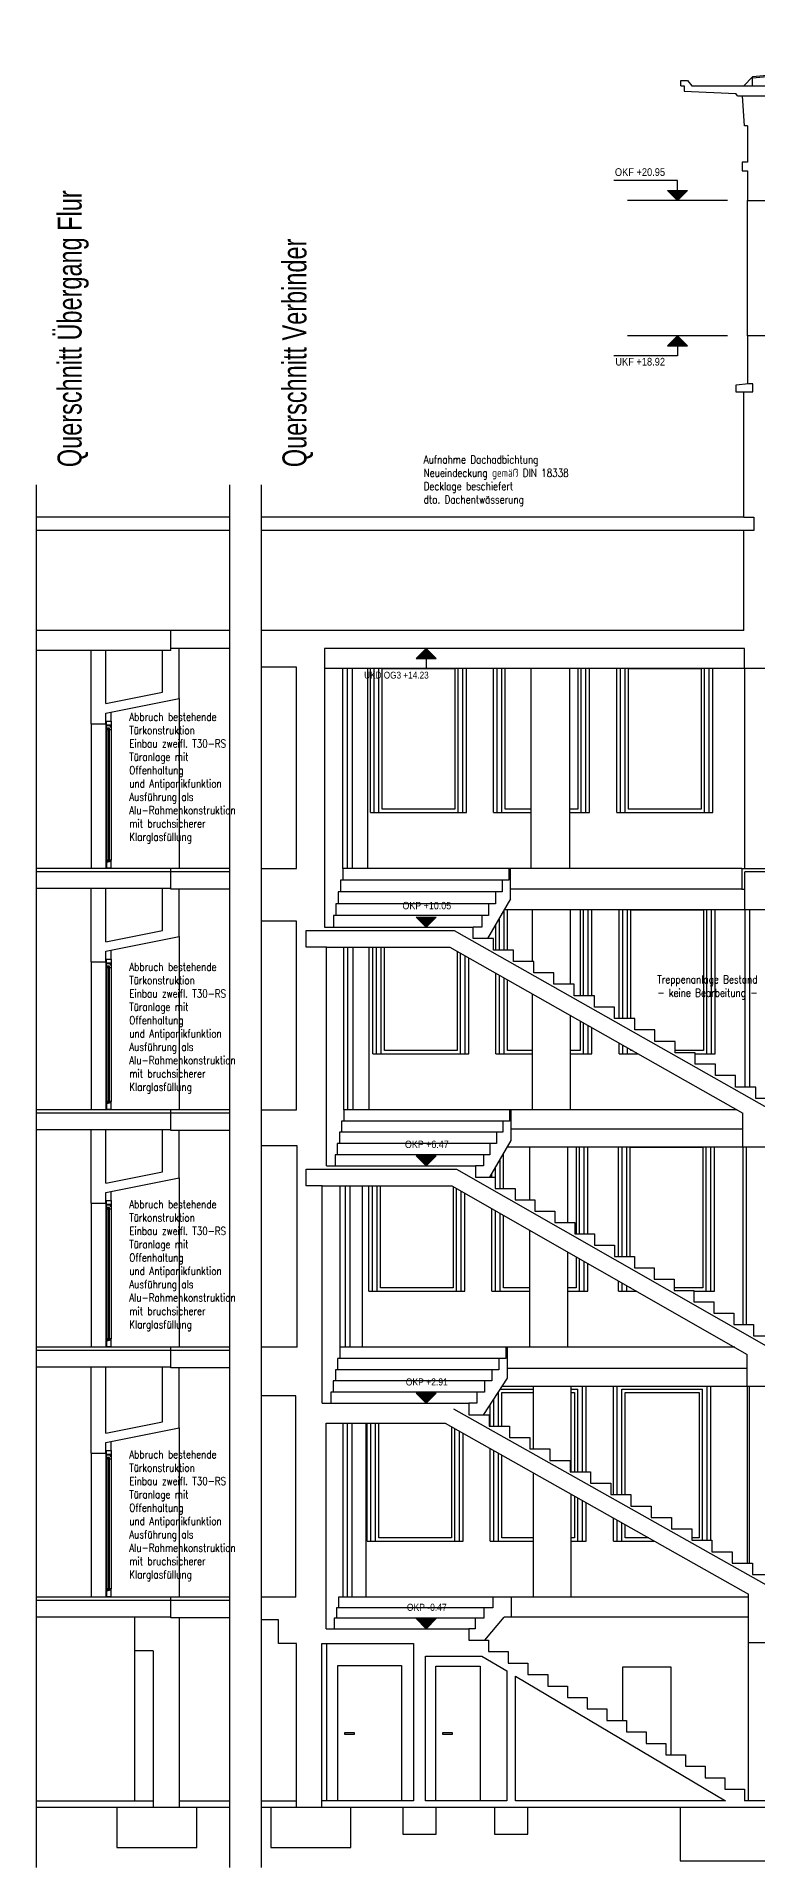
# Model space of a CAD drawing. Header units: metres. Extents: x -3551 to -3431, y -171 to 134.
# Drawn here: x -3459.74 to -3448.93, y 100.23 to 127.69 of the extents above; entities that cross this region are included whole.
import ezdxf
from ezdxf.enums import TextEntityAlignment as Align

# ---------------------------------------------------------------- set-up
doc = ezdxf.new("R2010")
doc.units = ezdxf.units.M
doc.header["$LTSCALE"] = 0.01
doc.linetypes.add('DASHED', pattern=[0])
for name, color, linetype in [('A_ansicht', 9, 'CONTINUOUS'), ('A_bemaßung', 7, 'CONTINUOUS'), ('A_fenster', 7, 'CONTINUOUS'), ('A_text', 2, 'CONTINUOUS'), ('A_türen', 9, 'CONTINUOUS'), ('A_verdeckt', 8, 'CONTINUOUS'), ('A_wände', 6, 'CONTINUOUS')]:
    doc.layers.add(name, color=color, linetype=linetype)
doc.styles.add('ARIAL', font='ARIAL.TTF')
doc.styles.add('EURASIMP_FNT', font='TXT', dxfattribs={"height": 1})
doc.styles.add('SIMPLEX', font='simplex.shx', dxfattribs={"width": 0.8, "height": 0.1})

# ---------------------------------------------------------------- blocks, each defined once
blk = doc.blocks.new('G2_1')
at = {"layer": 'A_bemaßung', "color": 7, "linetype": 'Continuous'}
for points in [[(0, 0), (-0.15, 0.15), (0.15, 0.15), (0, 0)], [(-0.14, 0.14), (-0.14, 0.15)], [(-0.13, 0.13), (-0.13, 0.15)], [(-0.12, 0.12), (-0.12, 0.15)], [(-0.11, 0.11), (-0.11, 0.15)], [(-0.1, 0.1), (-0.1, 0.15)], [(-0.09, 0.09), (-0.09, 0.15)], [(-0.08, 0.08), (-0.08, 0.15)], [(-0.07, 0.07), (-0.07, 0.15)], [(-0.06, 0.06), (-0.06, 0.15)], [(-0.05, 0.05), (-0.05, 0.15)], [(-0.04, 0.04), (-0.04, 0.15)], [(-0.03, 0.03), (-0.03, 0.15)], [(-0.02, 0.02), (-0.02, 0.15)], [(-0.01, 0.01), (-0.01, 0.15)], [(0, 0), (0, 0.15)], [(0.01, 0.01), (0.01, 0.15)], [(0.02, 0.02), (0.02, 0.15)], [(0.03, 0.03), (0.03, 0.15)], [(0.04, 0.04), (0.04, 0.15)], [(0.05, 0.05), (0.05, 0.15)], [(0.06, 0.06), (0.06, 0.15)], [(0.07, 0.07), (0.07, 0.15)], [(0.08, 0.08), (0.08, 0.15)], [(0.09, 0.09), (0.09, 0.15)], [(0.1, 0.1), (0.1, 0.15)], [(0.11, 0.11), (0.11, 0.15)], [(0.12, 0.12), (0.12, 0.15)], [(0.13, 0.13), (0.13, 0.15)], [(0.14, 0.14), (0.14, 0.15)]]:
    blk.add_lwpolyline(points, dxfattribs=at)

msp = doc.modelspace()

# ---------------------------------------------------------------- linework, layer by layer
at = {"layer": 'A_ansicht', "linetype": 'Continuous'}
for p, q in [((-3442.5812, 127.68583), (-3449.00039, 127.08231)), ((-3449.00039, 127.08231), (-3449.12851, 126.95007))]:
    msp.add_line(p, q, dxfattribs=at)
at = {"layer": 'A_ansicht', "color": 9, "linetype": 'Continuous'}
for p, q in [((-3449.07386, 123.20007), (-3449.07386, 125.23007)), ((-3449.12063, 118.21007), (-3455.4213, 118.21007)), ((-3455.14344, 115.21007), (-3455.14344, 118.21007)), ((-3455.07527, 115.21007), (-3455.07527, 118.21007)), ((-3455.00105, 115.21007), (-3455.00105, 118.21007)), ((-3454.76974, 115.21007), (-3454.76974, 118.21007)), ((-3454.72707, 116.05007), (-3454.72707, 118.21007)), ((-3454.67206, 116.05007), (-3454.67206, 118.21007)), ((-3454.60208, 116.05007), (-3454.60208, 118.21007)), ((-3453.41207, 116.05007), (-3453.41207, 118.21007)), ((-3453.34207, 116.05007), (-3453.34207, 118.21007)), ((-3453.28707, 116.05007), (-3453.28707, 118.21007)), ((-3452.88211, 116.05007), (-3452.88211, 118.21007)), ((-3452.82711, 116.05007), (-3452.82711, 118.21007)), ((-3452.75711, 116.05007), (-3452.75711, 118.21007)), ((-3452.32078, 115.21007), (-3452.32078, 118.21007)), ((-3451.73796, 115.21007), (-3451.73796, 118.21007)), ((-3451.5672, 116.05007), (-3451.5672, 118.21007)), ((-3451.49721, 116.05007), (-3451.49721, 118.21007)), ((-3451.4422, 116.05007), (-3451.4422, 118.21007)), ((-3451.03224, 116.05007), (-3451.03224, 118.21007)), ((-3450.97723, 116.05007), (-3450.97723, 118.21007)), ((-3450.90724, 116.05007), (-3450.90724, 118.21007)), ((-3449.71731, 116.05007), (-3449.71731, 118.21007)), ((-3449.64731, 116.05007), (-3449.64731, 118.21007)), ((-3449.59232, 116.05007), (-3449.59232, 118.21007)), ((-3449.12063, 118.21007), (-3449.12063, 115.21007)), ((-3457.59954, 117.76007), (-3457.59954, 115.21007)), ((-3458.91954, 117.38007), (-3458.91954, 115.21007)), ((-3458.69954, 117.38007), (-3458.69954, 115.21007)), ((-3458.68954, 117.29009), (-3458.68954, 115.33505)), ((-3458.61995, 117.29009), (-3458.61995, 115.33505)), ((-3454.72707, 116.05007), (-3453.28707, 116.05007)), ((-3452.88211, 116.05007), (-3452.32078, 116.05007)), ((-3451.73796, 116.05007), (-3451.4422, 116.05007)), ((-3451.03224, 116.05007), (-3449.59232, 116.05007)), ((-3449.15697, 115.21007), (-3455.14344, 115.21007)), ((-3452.6307, 114.74598), (-3452.6307, 115.21007)), ((-3452.85639, 114.85807), (-3455.21481, 114.85807)), ((-3452.75619, 115.03407), (-3455.18104, 115.03407)), ((-3449.15697, 114.90007), (-3452.6307, 114.90007)), ((-3453.06118, 114.50607), (-3455.28365, 114.50607)), ((-3452.95779, 114.68207), (-3455.249, 114.68207)), ((-3452.6307, 114.75385), (-3452.97369, 114.16007)), ((-3449.11625, 114.59007), (-3452.72531, 114.59007)), ((-3452.72409, 113.98757), (-3452.72409, 114.59007)), ((-3452.2968, 113.81632), (-3452.2968, 114.59007)), ((-3451.72889, 113.47382), (-3451.72889, 114.59007)), ((-3451.53418, 113.30257), (-3451.53418, 114.59007)), ((-3451.46419, 113.30257), (-3451.46419, 114.59007)), ((-3451.40918, 113.30257), (-3451.40918, 114.59007)), ((-3450.99922, 112.96007), (-3450.99922, 114.59007)), ((-3450.94421, 112.96007), (-3450.94421, 114.59007)), ((-3450.87422, 112.96007), (-3450.87422, 114.59007)), ((-3449.68429, 112.43007), (-3449.68429, 114.59007)), ((-3449.61429, 112.43007), (-3449.61429, 114.59007)), ((-3449.5593, 112.43007), (-3449.5593, 114.59007)), ((-3449.11625, 114.59007), (-3449.11625, 111.93257)), ((-3449.03979, 111.93257), (-3449.03979, 114.59007)), ((-3452.84909, 113.98757), (-3452.84909, 114.37578)), ((-3452.79409, 113.98757), (-3452.79409, 114.47099)), ((-3457.59954, 114.19007), (-3457.59954, 111.59007)), ((-3455.12753, 111.59007), (-3455.12753, 114.03007)), ((-3455.07095, 111.59007), (-3455.07095, 114.03007)), ((-3454.98696, 111.59007), (-3454.98696, 114.03007)), ((-3454.74805, 111.59007), (-3454.74805, 114.03007)), ((-3454.69405, 112.43007), (-3454.69405, 114.03007)), ((-3454.63904, 112.43007), (-3454.63904, 114.03007)), ((-3454.56906, 112.43007), (-3454.56906, 114.03007)), ((-3458.91954, 113.81007), (-3458.91954, 111.59007)), ((-3458.69954, 113.81007), (-3458.69954, 111.59007)), ((-3458.68954, 113.72009), (-3458.68954, 111.71505)), ((-3458.61995, 113.72009), (-3458.61995, 111.71505)), ((-3453.37905, 112.43007), (-3453.37905, 113.93848)), ((-3453.30905, 112.43007), (-3453.30905, 113.89887)), ((-3453.25405, 112.43007), (-3453.25405, 113.86775)), ((-3452.84909, 112.43007), (-3452.84909, 113.63862)), ((-3452.79409, 112.43007), (-3452.79409, 113.6075)), ((-3452.72409, 112.43007), (-3452.72409, 113.5679)), ((-3452.2968, 111.59007), (-3452.2968, 113.32613)), ((-3451.72889, 111.59007), (-3451.72889, 113.0048)), ((-3451.53418, 112.43007), (-3451.53418, 112.89464)), ((-3451.46419, 112.43007), (-3451.46419, 112.85504)), ((-3451.40918, 112.43007), (-3451.40918, 112.82391)), ((-3450.99922, 112.43007), (-3450.99922, 112.59195)), ((-3454.69405, 112.43007), (-3453.25405, 112.43007)), ((-3452.84909, 112.43007), (-3452.2968, 112.43007)), ((-3451.72889, 112.43007), (-3451.40918, 112.43007)), ((-3450.99922, 112.43007), (-3450.71311, 112.43007)), ((-3450.94421, 112.43007), (-3450.94421, 112.56083)), ((-3450.87422, 112.43007), (-3450.87422, 112.52123)), ((-3449.85818, 112.43007), (-3449.5593, 112.43007)), ((-3449.22851, 111.59007), (-3455.12753, 111.59007)), ((-3452.62145, 111.12598), (-3452.62145, 111.59007)), ((-3452.84123, 111.25407), (-3455.1943, 111.25407)), ((-3452.74248, 111.42207), (-3455.16172, 111.42207)), ((-3449.14445, 111.30007), (-3452.62145, 111.30007)), ((-3452.93888, 111.08607), (-3455.22653, 111.08607)), ((-3452.94138, 110.58007), (-3452.62145, 111.12996)), ((-3449.14445, 111.03007), (-3452.67957, 111.03007)), ((-3452.33676, 110.24007), (-3452.33676, 111.03007)), ((-3451.76742, 109.90007), (-3451.76742, 111.03007)), ((-3451.59218, 109.73007), (-3451.59218, 111.03007)), ((-3451.52219, 109.73007), (-3451.52219, 111.03007)), ((-3451.46718, 109.73007), (-3451.46718, 111.03007)), ((-3451.01093, 109.39007), (-3451.01093, 111.03007)), ((-3450.95592, 109.39007), (-3450.95592, 111.03007)), ((-3450.88593, 109.39007), (-3450.88593, 111.03007)), ((-3449.696, 108.87007), (-3449.696, 111.03007)), ((-3449.626, 108.87007), (-3449.626, 111.03007)), ((-3449.57101, 108.87007), (-3449.57101, 111.03007)), ((-3449.14445, 111.03007), (-3449.14445, 108.37007)), ((-3449.09064, 108.37007), (-3449.09064, 111.03007)), ((-3453.03563, 110.91807), (-3455.25849, 110.91807)), ((-3452.85218, 110.41007), (-3452.85218, 110.73339)), ((-3452.78218, 110.41007), (-3452.78218, 110.8537)), ((-3457.59954, 110.57007), (-3457.59954, 108.03007)), ((-3455.18622, 108.03007), (-3455.18622, 110.45007)), ((-3455.10476, 108.03007), (-3455.10476, 110.45007)), ((-3455.03372, 108.03007), (-3455.03372, 110.45007)), ((-3454.85131, 108.03007), (-3454.85131, 110.45007)), ((-3454.75218, 108.87007), (-3454.75218, 110.45007)), ((-3454.69717, 108.87007), (-3454.69717, 110.45007)), ((-3454.62719, 108.87007), (-3454.62719, 110.45007)), ((-3453.43718, 108.87007), (-3453.43718, 110.41048)), ((-3452.90718, 110.58007), (-3452.90718, 110.63885)), ((-3458.91954, 110.19007), (-3458.91954, 108.03007)), ((-3458.69954, 110.19007), (-3458.69954, 108.03007)), ((-3458.68954, 110.10009), (-3458.68954, 108.15505)), ((-3458.61995, 110.10009), (-3458.61995, 108.15505)), ((-3453.36718, 108.87007), (-3453.36718, 110.37056)), ((-3453.31218, 108.87007), (-3453.31218, 110.33919)), ((-3452.90718, 108.87007), (-3452.90718, 110.10822)), ((-3452.85218, 108.87007), (-3452.85218, 110.07685)), ((-3452.78218, 108.87007), (-3452.78218, 110.03693)), ((-3452.33676, 108.03007), (-3452.33676, 109.78291)), ((-3451.76742, 108.03007), (-3451.76742, 109.45821)), ((-3451.59218, 108.87007), (-3451.59218, 109.35827)), ((-3451.52219, 108.87007), (-3451.52219, 109.31836)), ((-3451.46718, 108.87007), (-3451.46718, 109.28698)), ((-3451.01093, 108.87007), (-3451.01093, 109.02678)), ((-3454.75218, 108.87007), (-3453.31218, 108.87007)), ((-3452.90718, 108.87007), (-3452.33676, 108.87007)), ((-3451.76742, 108.87007), (-3451.46718, 108.87007)), ((-3451.01093, 108.87007), (-3450.73614, 108.87007)), ((-3450.95592, 108.87007), (-3450.95592, 108.99541)), ((-3450.88593, 108.87007), (-3450.88593, 108.9555)), ((-3449.87701, 108.87007), (-3449.57101, 108.87007)), ((-3449.26323, 108.03007), (-3455.18622, 108.03007)), ((-3452.67528, 107.56598), (-3452.67528, 108.03007)), ((-3452.80462, 107.69407), (-3455.25581, 107.69407)), ((-3452.69849, 107.86207), (-3455.22318, 107.86207)), ((-3449.07749, 107.71007), (-3452.67528, 107.71007)), ((-3453.01753, 107.35807), (-3455.32432, 107.35807)), ((-3452.9105, 107.52607), (-3455.2888, 107.52607)), ((-3453.02809, 107.02007), (-3452.67528, 107.56598)), ((-3452.80958, 106.84771), (-3452.80958, 107.35818)), ((-3452.78251, 107.40007), (-3452.28634, 107.40007)), ((-3449.07749, 107.44007), (-3452.75665, 107.44007)), ((-3452.28634, 106.50535), (-3452.28634, 107.44007)), ((-3451.71825, 106.16299), (-3451.71825, 107.44007)), ((-3451.71825, 107.40007), (-3451.61958, 107.40007)), ((-3451.61958, 106.16299), (-3451.61958, 107.40007)), ((-3451.54959, 106.16299), (-3451.54959, 107.44007)), ((-3451.49458, 106.16299), (-3451.49458, 107.44007)), ((-3451.08459, 105.82063), (-3451.08459, 107.44007)), ((-3451.02958, 105.82063), (-3451.02958, 107.44007)), ((-3450.95959, 105.82063), (-3450.95959, 107.40007)), ((-3450.95959, 107.40007), (-3449.74838, 107.40007)), ((-3449.74838, 105.13591), (-3449.74838, 107.40007)), ((-3449.67838, 105.13591), (-3449.67838, 107.44007)), ((-3449.62339, 105.13591), (-3449.62339, 107.44007)), ((-3449.07749, 107.44007), (-3449.07749, 104.79355)), ((-3449.0465, 104.79355), (-3449.0465, 107.44007)), ((-3452.93458, 106.84771), (-3452.93458, 107.16476)), ((-3452.87958, 106.84771), (-3452.87958, 107.24986)), ((-3457.59954, 106.82007), (-3457.59954, 104.28007)), ((-3455.13813, 104.28007), (-3455.13813, 106.89007)), ((-3455.07286, 104.28007), (-3455.07286, 106.89007)), ((-3455.00218, 104.28007), (-3455.00218, 106.89007)), ((-3454.79206, 104.28007), (-3454.79206, 106.89007)), ((-3454.77958, 105.12007), (-3454.77958, 106.89007)), ((-3454.72457, 105.12007), (-3454.72457, 106.89007)), ((-3454.65459, 105.12007), (-3454.65459, 106.89007)), ((-3453.46458, 105.12007), (-3453.46458, 106.80957)), ((-3453.39458, 105.12007), (-3453.39458, 106.77013)), ((-3453.33958, 105.12007), (-3453.33958, 106.73914)), ((-3458.91954, 106.44007), (-3458.91954, 104.28007)), ((-3458.69954, 106.44007), (-3458.69954, 104.29007)), ((-3458.68954, 106.35009), (-3458.68954, 104.40505)), ((-3458.61995, 106.35009), (-3458.61995, 104.40505)), ((-3452.93458, 105.12007), (-3452.93458, 106.51094)), ((-3452.87958, 105.12007), (-3452.87958, 106.47995)), ((-3452.80958, 105.12007), (-3452.80958, 106.44051)), ((-3452.28634, 104.28007), (-3452.28634, 106.14568)), ((-3451.71825, 104.28007), (-3451.71825, 105.82559)), ((-3451.61958, 105.12007), (-3451.61958, 105.76999)), ((-3451.54959, 105.12007), (-3451.54959, 105.73056)), ((-3451.49458, 105.12007), (-3451.49458, 105.69956)), ((-3451.08459, 105.12007), (-3451.08459, 105.46855)), ((-3451.02958, 105.12007), (-3451.02958, 105.43755)), ((-3450.95959, 105.12007), (-3450.95959, 105.39812)), ((-3454.77958, 105.12007), (-3453.33958, 105.12007)), ((-3452.93458, 105.12007), (-3452.28634, 105.12007)), ((-3451.71825, 105.12007), (-3451.49458, 105.12007)), ((-3451.08459, 105.12007), (-3450.46613, 105.12007)), ((-3452.89261, 104.1234), (-3455.24073, 104.1234)), ((-3449.05896, 104.28007), (-3455.2075, 104.28007)), ((-3452.61452, 103.98007), (-3452.61452, 104.28007)), ((-3453.02753, 103.96673), (-3455.27323, 103.96673)), ((-3453.15947, 103.81007), (-3453.25183, 103.81007)), ((-3453.01185, 103.64007), (-3452.72228, 103.98007)), ((-3449.05896, 103.98007), (-3452.72228, 103.98007)), ((-3455.38447, 101.23007), (-3455.38447, 103.59007)), ((-3449.05896, 101.23007), (-3449.05896, 103.60007)), ((-3458.26954, 103.48007), (-3458.26954, 101.23007))]:
    msp.add_line(p, q, dxfattribs=at)
for points in [[(-3455.14344, 115.21007), (-3455.14344, 115.03407), (-3455.18104, 115.03407), (-3455.18104, 114.85807), (-3455.21481, 114.85807), (-3455.21481, 114.68207), (-3455.249, 114.68207), (-3455.249, 114.50607), (-3455.28365, 114.50607), (-3455.28365, 114.33007)], [(-3452.65391, 115.21007), (-3452.65391, 115.03407), (-3452.75619, 115.03407), (-3452.75619, 114.85807), (-3452.85639, 114.85807), (-3452.85639, 114.68207), (-3452.95779, 114.68207), (-3452.95779, 114.50607), (-3453.06118, 114.50607), (-3453.06118, 114.33007), (-3453.18744, 114.33007)], [(-3455.12941, 111.59007), (-3455.12941, 111.42207), (-3455.16172, 111.42207), (-3455.16172, 111.25407), (-3455.1943, 111.25407), (-3455.1943, 111.08607), (-3455.22653, 111.08607), (-3455.22653, 110.91807), (-3455.25849, 110.91807), (-3455.25849, 110.75007)], [(-3452.64466, 111.59007), (-3452.64466, 111.42207), (-3452.74248, 111.42207), (-3452.74248, 111.25407), (-3452.84123, 111.25407), (-3452.84123, 111.08607), (-3452.93888, 111.08607), (-3452.93888, 110.91807), (-3453.03563, 110.91807), (-3453.03563, 110.75007), (-3453.15589, 110.75007)], [(-3455.18622, 108.03007), (-3455.19047, 108.03007), (-3455.19047, 107.86207), (-3455.22318, 107.86207), (-3455.22318, 107.69407), (-3455.25581, 107.69407), (-3455.25581, 107.52607), (-3455.2888, 107.52607), (-3455.2888, 107.35807), (-3455.32432, 107.35807), (-3455.32432, 107.19007)], [(-3452.69849, 108.03007), (-3452.69849, 107.86207), (-3452.80462, 107.86207), (-3452.80462, 107.69407), (-3452.9105, 107.69407), (-3452.9105, 107.52607), (-3453.01753, 107.52607), (-3453.01753, 107.35807), (-3453.13279, 107.35807), (-3453.13279, 107.19007), (-3453.25249, 107.19007)], [(-3455.2075, 104.28007), (-3455.2075, 104.1234), (-3455.24073, 104.1234), (-3455.24073, 103.96673), (-3455.27323, 103.96673), (-3455.27323, 103.81007)], [(-3452.89261, 104.28007), (-3452.89261, 104.1234), (-3453.02753, 104.1234), (-3453.02753, 103.96673), (-3453.15947, 103.96673), (-3453.15947, 103.81007)]]:
    msp.add_lwpolyline(points, dxfattribs=at)
at = {"layer": 'A_bemaßung', "color": 7, "linetype": 'Continuous'}
for p, q in [((-3449.37386, 125.23007), (-3450.87386, 125.23007)), ((-3449.37386, 123.20007), (-3450.87386, 123.20007))]:
    msp.add_line(p, q, dxfattribs=at)
for points in [[(-3450.12386, 125.23007), (-3450.27386, 125.38007), (-3449.97386, 125.38007), (-3450.12386, 125.23007), (-3450.12386, 125.53007), (-3451.08099, 125.53007)], [(-3450.26386, 125.37007), (-3450.26386, 125.38007)], [(-3450.25386, 125.36007), (-3450.25386, 125.38007)], [(-3450.24386, 125.35007), (-3450.24386, 125.38007)], [(-3450.23386, 125.34007), (-3450.23386, 125.38007)], [(-3450.22386, 125.33007), (-3450.22386, 125.38007)], [(-3450.21386, 125.32007), (-3450.21386, 125.38007)], [(-3450.20386, 125.31007), (-3450.20386, 125.38007)], [(-3450.19386, 125.30007), (-3450.19386, 125.38007)], [(-3450.18386, 125.29007), (-3450.18386, 125.38007)], [(-3450.17386, 125.28007), (-3450.17386, 125.38007)], [(-3450.16386, 125.27007), (-3450.16386, 125.38007)], [(-3450.15386, 125.26007), (-3450.15386, 125.38007)], [(-3450.14386, 125.25007), (-3450.14386, 125.38007)], [(-3450.13386, 125.24007), (-3450.13386, 125.38007)], [(-3450.12386, 125.23007), (-3450.12386, 125.38007)], [(-3450.11386, 125.24007), (-3450.11386, 125.38007)], [(-3450.10386, 125.25007), (-3450.10386, 125.38007)], [(-3450.09386, 125.26007), (-3450.09386, 125.38007)], [(-3450.08386, 125.27007), (-3450.08386, 125.38007)], [(-3450.07386, 125.28007), (-3450.07386, 125.38007)], [(-3450.06386, 125.29007), (-3450.06386, 125.38007)], [(-3450.05386, 125.30007), (-3450.05386, 125.38007)], [(-3450.04386, 125.31007), (-3450.04386, 125.38007)], [(-3450.03386, 125.32007), (-3450.03386, 125.38007)], [(-3450.02386, 125.33007), (-3450.02386, 125.38007)], [(-3450.01386, 125.34007), (-3450.01386, 125.38007)], [(-3450.00386, 125.35007), (-3450.00386, 125.38007)], [(-3449.99386, 125.36007), (-3449.99386, 125.38007)], [(-3449.98386, 125.37007), (-3449.98386, 125.38007)], [(-3450.12386, 123.20007), (-3450.27386, 123.05007), (-3449.97386, 123.05007), (-3450.12386, 123.20007), (-3450.12386, 122.90007), (-3451.08099, 122.90007)], [(-3450.26386, 123.06007), (-3450.26386, 123.05007)], [(-3450.25386, 123.07007), (-3450.25386, 123.05007)], [(-3450.24386, 123.08007), (-3450.24386, 123.05007)], [(-3450.23386, 123.09007), (-3450.23386, 123.05007)], [(-3450.22386, 123.10007), (-3450.22386, 123.05007)], [(-3450.21386, 123.11007), (-3450.21386, 123.05007)], [(-3450.20386, 123.12007), (-3450.20386, 123.05007)], [(-3450.19386, 123.13007), (-3450.19386, 123.05007)], [(-3450.18386, 123.14007), (-3450.18386, 123.05007)], [(-3450.17386, 123.15007), (-3450.17386, 123.05007)], [(-3450.16386, 123.16007), (-3450.16386, 123.05007)], [(-3450.15386, 123.17007), (-3450.15386, 123.05007)], [(-3450.14386, 123.18007), (-3450.14386, 123.05007)], [(-3450.13386, 123.19007), (-3450.13386, 123.05007)], [(-3450.12386, 123.20007), (-3450.12386, 123.05007)], [(-3450.11386, 123.19007), (-3450.11386, 123.05007)], [(-3450.10386, 123.18007), (-3450.10386, 123.05007)], [(-3450.09386, 123.17007), (-3450.09386, 123.05007)], [(-3450.08386, 123.16007), (-3450.08386, 123.05007)], [(-3450.07386, 123.15007), (-3450.07386, 123.05007)], [(-3450.06386, 123.14007), (-3450.06386, 123.05007)], [(-3450.05386, 123.13007), (-3450.05386, 123.05007)], [(-3450.04386, 123.12007), (-3450.04386, 123.05007)], [(-3450.03386, 123.11007), (-3450.03386, 123.05007)], [(-3450.02386, 123.10007), (-3450.02386, 123.05007)], [(-3450.01386, 123.09007), (-3450.01386, 123.05007)], [(-3450.00386, 123.08007), (-3450.00386, 123.05007)], [(-3449.99386, 123.07007), (-3449.99386, 123.05007)], [(-3449.98386, 123.06007), (-3449.98386, 123.05007)], [(-3453.89169, 118.51007), (-3454.04169, 118.36007), (-3453.74169, 118.36007), (-3453.89169, 118.51007), (-3453.89169, 118.21007), (-3454.84882, 118.21007)], [(-3454.03169, 118.37007), (-3454.03169, 118.36007)], [(-3454.02169, 118.38007), (-3454.02169, 118.36007)], [(-3454.01169, 118.39007), (-3454.01169, 118.36007)], [(-3454.00169, 118.40007), (-3454.00169, 118.36007)], [(-3453.99169, 118.41007), (-3453.99169, 118.36007)], [(-3453.98169, 118.42007), (-3453.98169, 118.36007)], [(-3453.97169, 118.43007), (-3453.97169, 118.36007)], [(-3453.96169, 118.44007), (-3453.96169, 118.36007)], [(-3453.95169, 118.45007), (-3453.95169, 118.36007)], [(-3453.94169, 118.46007), (-3453.94169, 118.36007)], [(-3453.93169, 118.47007), (-3453.93169, 118.36007)], [(-3453.92169, 118.48007), (-3453.92169, 118.36007)], [(-3453.91169, 118.49007), (-3453.91169, 118.36007)], [(-3453.90169, 118.50007), (-3453.90169, 118.36007)], [(-3453.89169, 118.51007), (-3453.89169, 118.36007)], [(-3453.88169, 118.50007), (-3453.88169, 118.36007)], [(-3453.87169, 118.49007), (-3453.87169, 118.36007)], [(-3453.86169, 118.48007), (-3453.86169, 118.36007)], [(-3453.85169, 118.47007), (-3453.85169, 118.36007)], [(-3453.84169, 118.46007), (-3453.84169, 118.36007)], [(-3453.83169, 118.45007), (-3453.83169, 118.36007)], [(-3453.82169, 118.44007), (-3453.82169, 118.36007)], [(-3453.81169, 118.43007), (-3453.81169, 118.36007)], [(-3453.80169, 118.42007), (-3453.80169, 118.36007)], [(-3453.79169, 118.41007), (-3453.79169, 118.36007)], [(-3453.78169, 118.40007), (-3453.78169, 118.36007)], [(-3453.77169, 118.39007), (-3453.77169, 118.36007)], [(-3453.76169, 118.38007), (-3453.76169, 118.36007)], [(-3453.75169, 118.37007), (-3453.75169, 118.36007)]]:
    msp.add_lwpolyline(points, dxfattribs=at)
at = {"layer": 'A_fenster', "linetype": 'Continuous'}
for p, q in [((-3452.70711, 116.10007), (-3452.70711, 118.21007)), ((-3452.32078, 116.10007), (-3452.70711, 116.10007)), ((-3452.67409, 113.98757), (-3452.67409, 114.59007)), ((-3451.58418, 114.59007), (-3451.58418, 113.30257)), ((-3454.51906, 112.48007), (-3454.51906, 114.03007)), ((-3452.67409, 112.48007), (-3452.67409, 113.53961)), ((-3452.2968, 112.48007), (-3452.67409, 112.48007)), ((-3450.82422, 112.48007), (-3450.82422, 112.49294)), ((-3450.80148, 112.48007), (-3450.82422, 112.48007)), ((-3452.73218, 110.41007), (-3452.73218, 110.93964)), ((-3451.64218, 111.03007), (-3451.64218, 109.73007)), ((-3454.57719, 108.92007), (-3454.57719, 110.45007)), ((-3452.73218, 108.92007), (-3452.73218, 110.00842)), ((-3452.33676, 108.92007), (-3452.73218, 108.92007)), ((-3450.83593, 108.92007), (-3450.83593, 108.92698)), ((-3450.82381, 108.92007), (-3450.83593, 108.92007)), ((-3454.60459, 105.17007), (-3454.60459, 106.89007)), ((-3452.75958, 105.17007), (-3452.75958, 106.41234)), ((-3452.28634, 105.17007), (-3452.75958, 105.17007)), ((-3450.90959, 105.17007), (-3450.90959, 105.36994)), ((-3450.55486, 105.17007), (-3450.90959, 105.17007))]:
    msp.add_line(p, q, dxfattribs=at)
for points in [[(-3454.55208, 116.10007), (-3454.55208, 118.21007), (-3453.46207, 118.21007), (-3453.46207, 116.10007), (-3454.55208, 116.10007)], [(-3451.6172, 118.21007), (-3451.6172, 116.10007), (-3451.73796, 116.10007)], [(-3450.85724, 116.10007), (-3450.85724, 118.21007), (-3449.76731, 118.21007), (-3449.76731, 116.10007), (-3450.85724, 116.10007)], [(-3450.82422, 112.96007), (-3450.82422, 114.59007), (-3449.73429, 114.59007), (-3449.73429, 112.48007), (-3450.16084, 112.48007)], [(-3453.42905, 113.96677), (-3453.42905, 112.48007), (-3454.51906, 112.48007)], [(-3451.58418, 112.92293), (-3451.58418, 112.48007), (-3451.72889, 112.48007)], [(-3450.83593, 109.39007), (-3450.83593, 111.03007), (-3449.746, 111.03007), (-3449.746, 108.92007), (-3450.17509, 108.92007)], [(-3453.48718, 110.43899), (-3453.48718, 108.92007), (-3454.57719, 108.92007)], [(-3451.64218, 109.38679), (-3451.64218, 108.92007), (-3451.76742, 108.92007)], [(-3452.75958, 106.84771), (-3452.75958, 107.35007), (-3452.28634, 107.35007)], [(-3451.71825, 107.35007), (-3451.66958, 107.35007), (-3451.66958, 106.16299)], [(-3450.90959, 105.82063), (-3450.90959, 107.35007), (-3449.79838, 107.35007), (-3449.79838, 105.17007), (-3449.91069, 105.17007)], [(-3453.51458, 106.83775), (-3453.51458, 105.17007), (-3454.60459, 105.17007)], [(-3451.66958, 105.79817), (-3451.66958, 105.17007), (-3451.71825, 105.17007)]]:
    msp.add_lwpolyline(points, dxfattribs=at)
at = {"layer": 'A_türen', "color": 10}
for p, q in [((-3458.61954, 117.42007), (-3458.61954, 117.55607)), ((-3458.61954, 113.85007), (-3458.61954, 113.98607)), ((-3458.61954, 110.23007), (-3458.61954, 110.36607)), ((-3458.61954, 106.48007), (-3458.61954, 106.61607))]:
    msp.add_line(p, q, dxfattribs=at)
for points in [[(-3458.61954, 117.42007), (-3458.61954, 117.34007), (-3458.62954, 117.34007), (-3458.62954, 117.36007), (-3458.68954, 117.36007), (-3458.68954, 117.42007), (-3458.61954, 117.42007)], [(-3458.61995, 117.33509), (-3458.61995, 117.29009), (-3458.64495, 117.29009), (-3458.64495, 117.31509), (-3458.68954, 117.31509), (-3458.68954, 117.35507), (-3458.63454, 117.35507), (-3458.63454, 117.33509), (-3458.61995, 117.33509)], [(-3458.61995, 115.22007), (-3458.61995, 115.33505), (-3458.64495, 115.33505), (-3458.64495, 115.31005), (-3458.68954, 115.31005), (-3458.68954, 115.22007), (-3458.63454, 115.22007), (-3458.63454, 115.22007), (-3458.61995, 115.22007)], [(-3458.61954, 113.85007), (-3458.61954, 113.77007), (-3458.62954, 113.77007), (-3458.62954, 113.79007), (-3458.68954, 113.79007), (-3458.68954, 113.85007), (-3458.61954, 113.85007)], [(-3458.61995, 113.76509), (-3458.61995, 113.72009), (-3458.64495, 113.72009), (-3458.64495, 113.74509), (-3458.68954, 113.74509), (-3458.68954, 113.78507), (-3458.63454, 113.78507), (-3458.63454, 113.76509), (-3458.61995, 113.76509)], [(-3458.61995, 111.60007), (-3458.61995, 111.71505), (-3458.64495, 111.71505), (-3458.64495, 111.69005), (-3458.68954, 111.69005), (-3458.68954, 111.60007), (-3458.63454, 111.60007), (-3458.63454, 111.60007), (-3458.61995, 111.60007)], [(-3458.61954, 110.23007), (-3458.61954, 110.15007), (-3458.62954, 110.15007), (-3458.62954, 110.17007), (-3458.68954, 110.17007), (-3458.68954, 110.23007), (-3458.61954, 110.23007)], [(-3458.61995, 110.14509), (-3458.61995, 110.10009), (-3458.64495, 110.10009), (-3458.64495, 110.12509), (-3458.68954, 110.12509), (-3458.68954, 110.16507), (-3458.63454, 110.16507), (-3458.63454, 110.14509), (-3458.61995, 110.14509)], [(-3458.61995, 108.04007), (-3458.61995, 108.15505), (-3458.64495, 108.15505), (-3458.64495, 108.13005), (-3458.68954, 108.13005), (-3458.68954, 108.04007), (-3458.63454, 108.04007), (-3458.63454, 108.04007), (-3458.61995, 108.04007)], [(-3458.61954, 106.48007), (-3458.61954, 106.40007), (-3458.62954, 106.40007), (-3458.62954, 106.42007), (-3458.68954, 106.42007), (-3458.68954, 106.48007), (-3458.61954, 106.48007)], [(-3458.61995, 106.39509), (-3458.61995, 106.35009), (-3458.64495, 106.35009), (-3458.64495, 106.37509), (-3458.68954, 106.37509), (-3458.68954, 106.41507), (-3458.63454, 106.41507), (-3458.63454, 106.39509), (-3458.61995, 106.39509)], [(-3458.61995, 104.29007), (-3458.61995, 104.40505), (-3458.64495, 104.40505), (-3458.64495, 104.38005), (-3458.68954, 104.38005), (-3458.68954, 104.29007), (-3458.63454, 104.29007), (-3458.63454, 104.29007), (-3458.61995, 104.29007)]]:
    msp.add_lwpolyline(points, dxfattribs=at)
for points in [[(-3458.66454, 117.29009), (-3458.68954, 117.29009), (-3458.68954, 117.31509), (-3458.66454, 117.31509)], [(-3458.65897, 117.30894), (-3458.65001, 117.30894), (-3458.65001, 115.3162), (-3458.65897, 115.3162)], [(-3458.66454, 115.33505), (-3458.68954, 115.33505), (-3458.68954, 115.31005), (-3458.66454, 115.31005)], [(-3458.66454, 113.72009), (-3458.68954, 113.72009), (-3458.68954, 113.74509), (-3458.66454, 113.74509)], [(-3458.65897, 113.73894), (-3458.65001, 113.73894), (-3458.65001, 111.6962), (-3458.65897, 111.6962)], [(-3458.66454, 111.71505), (-3458.68954, 111.71505), (-3458.68954, 111.69005), (-3458.66454, 111.69005)], [(-3458.66454, 110.10009), (-3458.68954, 110.10009), (-3458.68954, 110.12509), (-3458.66454, 110.12509)], [(-3458.65897, 110.11894), (-3458.65001, 110.11894), (-3458.65001, 108.1362), (-3458.65897, 108.1362)], [(-3458.66454, 108.15505), (-3458.68954, 108.15505), (-3458.68954, 108.13005), (-3458.66454, 108.13005)], [(-3458.66454, 106.35009), (-3458.68954, 106.35009), (-3458.68954, 106.37509), (-3458.66454, 106.37509)], [(-3458.65897, 106.36894), (-3458.65001, 106.36894), (-3458.65001, 104.3862), (-3458.65897, 104.3862)], [(-3458.66454, 104.40505), (-3458.68954, 104.40505), (-3458.68954, 104.38005), (-3458.66454, 104.38005)]]:
    msp.add_lwpolyline(points, close=True, dxfattribs=at)
at = {"layer": 'A_türen', "linetype": 'Continuous'}
for points in [[(-3455.21804, 101.23007), (-3455.21804, 103.26007), (-3454.26204, 103.26007), (-3454.26204, 101.23007)], [(-3453.75003, 101.23007), (-3453.75003, 103.25007), (-3453.08402, 103.25007), (-3453.08402, 101.23007)], [(-3450.94615, 102.43407), (-3450.94615, 103.24007), (-3450.22313, 103.24007), (-3450.22313, 101.91807)], [(-3454.96804, 102.23007), (-3454.96804, 102.25007), (-3455.11804, 102.25007), (-3455.11804, 102.23007), (-3454.96804, 102.23007)], [(-3453.50003, 102.23007), (-3453.50003, 102.25007), (-3453.65003, 102.25007), (-3453.65003, 102.23007), (-3453.50003, 102.23007)]]:
    msp.add_lwpolyline(points, dxfattribs=at)
at = {"layer": 'A_verdeckt', "color": 5, "linetype": 'DASHED'}
for p, q in [((-3459.73678, 100.23007), (-3459.73678, 120.96464)), ((-3456.83954, 100.23007), (-3456.83954, 120.96464)), ((-3456.36369, 100.23007), (-3456.36369, 120.96464))]:
    msp.add_line(p, q, dxfattribs=at)
at = {"layer": 'A_wände'}
for p, q in [((-3442.5812, 127.66574), (-3448.99851, 127.06239)), ((-3456.83954, 120.48007), (-3459.73678, 120.48007)), ((-3456.83954, 120.28007), (-3459.73678, 120.28007)), ((-3457.72454, 118.48007), (-3457.72454, 118.78007)), ((-3458.91954, 117.38007), (-3458.91954, 118.48007)), ((-3458.69954, 117.68284), (-3458.69954, 118.48007)), ((-3457.84954, 117.85284), (-3457.84954, 118.48007)), ((-3457.59954, 117.76007), (-3457.59954, 118.51007)), ((-3458.69954, 117.68284), (-3457.84954, 117.85284)), ((-3458.69954, 117.54007), (-3457.59954, 117.76007)), ((-3458.69954, 117.38007), (-3458.69954, 117.54007)), ((-3458.91954, 117.38007), (-3458.69954, 117.38007)), ((-3456.83954, 115.21007), (-3459.73678, 115.21007)), ((-3457.72454, 114.90007), (-3457.72454, 115.21007)), ((-3458.91954, 113.81007), (-3458.91954, 114.91007)), ((-3458.69954, 114.11284), (-3458.69954, 114.91007)), ((-3457.84954, 114.28284), (-3457.84954, 114.91007)), ((-3456.83954, 114.90007), (-3457.72454, 114.90007)), ((-3457.59954, 114.19007), (-3457.59954, 114.90007)), ((-3458.69954, 114.11284), (-3457.84954, 114.28284)), ((-3458.69954, 113.97007), (-3457.59954, 114.19007)), ((-3458.69954, 113.81007), (-3458.69954, 113.97007)), ((-3458.91954, 113.81007), (-3458.69954, 113.81007)), ((-3456.83954, 111.59007), (-3459.73678, 111.59007)), ((-3457.72454, 111.28007), (-3457.72454, 111.59007)), ((-3458.91954, 110.19007), (-3458.91954, 111.29007)), ((-3458.69954, 110.49284), (-3458.69954, 111.29007)), ((-3457.84954, 110.66284), (-3457.84954, 111.29007)), ((-3456.83954, 111.28007), (-3457.72454, 111.28007)), ((-3457.59954, 110.57007), (-3457.59954, 111.28007)), ((-3458.69954, 110.49284), (-3457.84954, 110.66284)), ((-3458.69954, 110.35007), (-3457.59954, 110.57007)), ((-3458.91954, 110.19007), (-3458.69954, 110.19007)), ((-3458.69954, 110.19007), (-3458.69954, 110.35007)), ((-3456.83954, 108.03007), (-3459.73678, 108.03007)), ((-3457.72454, 107.72007), (-3457.72454, 108.03007)), ((-3458.91954, 106.44007), (-3458.91954, 107.73007)), ((-3458.69954, 106.74284), (-3458.69954, 107.73007)), ((-3457.84954, 106.91284), (-3457.84954, 107.73007)), ((-3456.83954, 107.72007), (-3457.72454, 107.72007)), ((-3457.59954, 106.82007), (-3457.59954, 107.72007)), ((-3458.69954, 106.74284), (-3457.84954, 106.91284)), ((-3458.69954, 106.60007), (-3457.59954, 106.82007)), ((-3458.69954, 106.44007), (-3458.69954, 106.60007)), ((-3458.91954, 106.44007), (-3458.69954, 106.44007)), ((-3456.83954, 104.28007), (-3459.73678, 104.28007)), ((-3456.83954, 104.28007), (-3459.73678, 104.28007)), ((-3457.72454, 103.97007), (-3457.72454, 104.28007)), ((-3458.26954, 103.98007), (-3458.26954, 103.48007)), ((-3456.83954, 103.97007), (-3457.72454, 103.97007)), ((-3457.59954, 103.97007), (-3457.59954, 101.13007)), ((-3457.98954, 103.48007), (-3457.98954, 101.13007)), ((-3457.59954, 101.23007), (-3456.83954, 101.23007))]:
    msp.add_line(p, q, dxfattribs=at)
at = {"layer": 'A_wände', "linetype": 'Continuous'}
for p, q in [((-3450.07386, 126.95007), (-3450.07386, 127.03007)), ((-3450.07386, 127.03007), (-3449.97386, 127.03007)), ((-3450.07386, 126.95007), (-3450.02386, 126.95007)), ((-3450.02386, 126.95007), (-3450.02386, 126.87007)), ((-3450.02386, 126.87007), (-3449.24886, 126.83507)), ((-3449.97386, 127.03007), (-3449.91023, 126.95007)), ((-3449.91023, 126.95007), (-3448.64386, 126.95007)), ((-3448.99851, 126.95007), (-3448.99851, 127.06239)), ((-3449.22386, 126.80007), (-3449.24886, 126.83507)), ((-3449.22386, 126.80007), (-3448.64386, 126.80007)), ((-3449.11886, 126.34607), (-3449.14886, 126.80007)), ((-3449.07386, 126.34607), (-3449.11886, 126.34607)), ((-3449.07386, 126.34756), (-3449.07386, 125.80507)), ((-3449.07386, 125.80507), (-3449.15386, 125.80507)), ((-3449.15386, 125.80507), (-3449.15386, 125.67507)), ((-3449.15386, 125.67507), (-3449.07386, 125.67507)), ((-3449.07386, 125.67507), (-3449.07386, 125.23007)), ((-3449.07386, 125.23007), (-3448.60378, 125.23007)), ((-3449.12876, 120.48007), (-3449.12861, 122.36007)), ((-3449.12876, 120.48007), (-3456.36369, 120.48007)), ((-3449.12876, 120.28007), (-3456.36369, 120.28007)), ((-3449.12889, 118.78007), (-3449.12877, 120.28007)), ((-3456.83954, 118.78007), (-3459.73678, 118.78007)), ((-3449.12889, 118.78007), (-3456.36369, 118.78007)), ((-3457.72454, 118.48007), (-3459.73678, 118.48007)), ((-3456.83954, 118.51007), (-3457.72454, 118.51007)), ((-3449.12063, 118.51007), (-3455.4213, 118.51007)), ((-3455.4213, 118.51007), (-3455.4213, 114.33007)), ((-3457.72454, 114.91007), (-3459.73678, 114.91007)), ((-3449.11625, 114.59007), (-3449.11625, 114.90007)), ((-3448.4546, 114.59007), (-3449.11625, 114.59007)), ((-3455.4213, 114.33007), (-3453.18744, 114.33007)), ((-3455.38945, 110.75007), (-3455.38945, 114.03007)), ((-3455.38945, 114.03007), (-3453.54093, 114.03007)), ((-3453.54093, 114.03007), (-3449.14445, 111.54251)), ((-3457.72454, 111.29007), (-3459.73678, 111.29007)), ((-3455.828, 111.05007), (-3456.36369, 111.05007)), ((-3455.828, 108.03007), (-3455.828, 111.05007)), ((-3455.38945, 110.75007), (-3453.15589, 110.75007)), ((-3455.45469, 110.45007), (-3453.5066, 110.45007)), ((-3455.45469, 107.19007), (-3455.45469, 110.45007)), ((-3453.5066, 110.45007), (-3449.07749, 107.92414)), ((-3455.828, 108.03007), (-3456.36369, 108.03007)), ((-3457.72454, 107.73007), (-3459.73678, 107.73007)), ((-3455.84977, 107.30007), (-3456.36369, 107.30007)), ((-3455.84977, 104.28007), (-3455.84977, 107.30007)), ((-3455.45469, 107.19007), (-3453.25249, 107.19007)), ((-3455.39496, 103.81007), (-3455.39496, 106.89007)), ((-3455.39496, 106.89007), (-3453.60744, 106.89007)), ((-3453.60744, 106.89007), (-3449.05896, 104.32719)), ((-3455.84977, 104.28007), (-3456.36369, 104.28007)), ((-3457.72454, 103.98007), (-3459.73678, 103.98007)), ((-3455.39496, 103.81007), (-3453.25183, 103.81007)), ((-3455.83722, 103.59007), (-3456.10875, 103.59007)), ((-3455.83722, 101.13007), (-3455.83722, 103.59007)), ((-3455.45944, 101.13007), (-3455.45944, 103.59007)), ((-3455.45944, 103.59007), (-3454.08184, 103.59007)), ((-3454.08184, 103.59007), (-3454.08184, 101.23007)), ((-3457.98954, 103.48007), (-3458.26954, 103.48007)), ((-3459.73678, 101.23007), (-3457.98954, 101.23007)), ((-3456.36369, 101.23007), (-3455.83722, 101.23007)), ((-3454.08184, 101.23007), (-3455.45944, 101.23007)), ((-3441.39649, 101.23007), (-3449.12097, 101.23007))]:
    msp.add_line(p, q, dxfattribs=at)
at = {"layer": 'A_wände', "color": 1}
for p, q in [((-3449.12876, 120.48007), (-3448.97876, 120.48007)), ((-3448.97876, 120.28007), (-3449.12876, 120.28007)), ((-3448.97876, 120.48007), (-3448.97876, 120.28007)), ((-3456.83954, 115.16007), (-3459.73678, 115.16007)), ((-3441.08608, 115.16007), (-3449.11625, 115.16007)), ((-3449.11625, 114.90007), (-3449.11625, 115.16007)), ((-3455.69469, 114.03007), (-3455.69469, 114.28007)), ((-3455.69469, 114.28007), (-3453.47511, 114.28007)), ((-3453.47511, 114.28007), (-3448.63247, 111.54007)), ((-3455.38945, 114.03007), (-3455.69469, 114.03007)), ((-3456.83954, 111.54007), (-3459.73678, 111.54007)), ((-3455.69469, 110.45007), (-3455.69469, 110.70007)), ((-3455.69469, 110.70007), (-3453.44033, 110.70007)), ((-3453.44033, 110.70007), (-3448.68846, 107.99007)), ((-3455.45469, 110.45007), (-3455.69469, 110.45007)), ((-3456.83954, 107.98007), (-3459.73678, 107.98007)), ((-3453.48472, 107.10787), (-3448.39507, 104.24007)), ((-3456.83954, 104.23007), (-3459.73678, 104.23007))]:
    msp.add_line(p, q, dxfattribs=at)
at = {"layer": 'A_wände', "color": 3}
for p, q in [((-3456.83954, 101.13007), (-3459.73678, 101.13007)), ((-3435.67938, 101.13007), (-3456.36369, 101.13007))]:
    msp.add_line(p, q, dxfattribs=at)
at = {"layer": 'A_wände', "linetype": 'Continuous'}
for points in [[(-3448.60378, 120.44007), (-3448.60378, 123.20007), (-3449.07386, 123.20007), (-3449.07386, 122.47731)], [(-3449.15697, 115.21007), (-3441.08608, 115.21007), (-3441.08608, 118.06007), (-3441.36107, 118.06007), (-3441.36107, 118.51007), (-3443.39163, 118.51007)], [(-3448.46063, 118.21007), (-3449.12063, 118.21007), (-3449.12063, 118.51007)], [(-3456.36369, 115.21007), (-3455.83848, 115.21007), (-3455.83848, 118.23007), (-3456.36369, 118.23007)], [(-3449.15697, 115.21007), (-3449.15697, 114.90007), (-3449.11625, 114.90007)], [(-3456.36369, 111.59007), (-3455.83821, 111.59007), (-3455.83821, 114.42007), (-3456.36369, 114.42007)], [(-3448.64747, 111.76132), (-3448.9502, 111.76132), (-3448.9502, 111.93257), (-3449.25286, 111.93257), (-3449.25286, 112.10382), (-3449.55552, 112.10382), (-3449.55552, 112.27507), (-3449.85818, 112.27507), (-3449.85818, 112.44632), (-3450.16084, 112.44632), (-3450.16084, 112.61757), (-3450.4635, 112.61757), (-3450.4635, 112.78882), (-3450.76616, 112.78882), (-3450.76616, 112.96007), (-3451.06882, 112.96007), (-3451.06882, 113.13132), (-3451.37148, 113.13132), (-3451.37148, 113.30257), (-3451.67414, 113.30257), (-3451.67414, 113.47382), (-3451.9768, 113.47382), (-3451.9768, 113.64507), (-3452.27946, 113.64507), (-3452.27946, 113.81632), (-3452.58212, 113.81632), (-3452.58212, 113.98757), (-3452.88478, 113.98757), (-3452.88478, 114.15882), (-3453.18744, 114.15882), (-3453.18744, 114.33007)], [(-3436.03389, 111.01007), (-3436.3433, 111.01007), (-3436.3433, 111.11007), (-3436.59328, 111.11007), (-3436.59328, 111.19007), (-3440.93802, 111.19007), (-3440.93802, 110.08007), (-3441.10051, 110.08007), (-3441.10051, 110.27007), (-3441.36048, 110.37007), (-3441.36048, 111.30007), (-3448.48004, 111.30007), (-3448.48004, 111.03007), (-3449.14445, 111.03007), (-3449.14445, 111.54251)], [(-3453.15589, 110.75007), (-3453.15589, 110.58007), (-3452.85781, 110.58007), (-3452.85781, 110.41007), (-3452.55973, 110.41007), (-3452.55973, 110.24007), (-3452.26165, 110.24007), (-3452.26165, 110.07007), (-3451.96357, 110.07007), (-3451.96357, 109.90007), (-3451.66549, 109.90007), (-3451.66549, 109.73007), (-3451.36741, 109.73007), (-3451.36741, 109.56007), (-3451.06933, 109.56007), (-3451.06933, 109.39007), (-3450.77125, 109.39007), (-3450.77125, 109.22007), (-3450.47317, 109.22007), (-3450.47317, 109.05007), (-3450.17509, 109.05007), (-3450.17509, 108.88007), (-3449.87701, 108.88007), (-3449.87701, 108.71007), (-3449.57893, 108.71007), (-3449.57893, 108.54007), (-3449.28085, 108.54007), (-3449.28085, 108.37007), (-3448.98277, 108.37007), (-3448.98277, 108.20007), (-3448.68459, 108.20007)], [(-3448.39166, 107.71007), (-3448.39166, 107.44007), (-3449.07749, 107.44007), (-3449.07749, 107.92414)], [(-3453.25249, 107.19007), (-3453.25249, 107.01889), (-3452.94869, 107.01889), (-3452.94869, 106.84771), (-3452.64489, 106.84771), (-3452.64489, 106.67653), (-3452.34109, 106.67653), (-3452.34109, 106.50535), (-3452.03729, 106.50535)], [(-3452.03729, 106.50535), (-3452.03729, 106.33417), (-3451.73349, 106.33417), (-3451.73349, 106.16299), (-3451.42969, 106.16299), (-3451.42969, 105.99181), (-3451.12589, 105.99181), (-3451.12589, 105.82063), (-3450.82209, 105.82063), (-3450.82209, 105.64945), (-3450.51829, 105.64945), (-3450.51829, 105.47827), (-3450.21449, 105.47827), (-3450.21449, 105.30709), (-3449.91069, 105.30709), (-3449.91069, 105.13591), (-3449.60689, 105.13591), (-3449.60689, 104.96473), (-3449.30309, 104.96473), (-3449.30309, 104.79355), (-3448.99929, 104.79355), (-3448.99929, 104.62237), (-3448.69549, 104.62237)], [(-3441.39649, 103.98007), (-3443.85888, 103.98007), (-3443.85888, 103.61007), (-3444.43385, 103.61007), (-3444.43385, 103.98007), (-3448.54655, 103.98007), (-3448.54655, 103.60007), (-3449.05896, 103.60007), (-3449.05896, 104.32719)], [(-3456.10875, 103.59007), (-3456.10875, 103.94007), (-3456.36369, 103.94007)], [(-3453.25183, 103.81007), (-3453.25183, 103.63807), (-3452.95677, 103.63807), (-3452.95677, 103.46607), (-3452.66171, 103.46607), (-3452.66171, 103.29407), (-3452.36665, 103.29407), (-3452.36665, 103.12207), (-3452.07159, 103.12207), (-3452.07159, 102.95007), (-3451.77653, 102.95007), (-3451.77653, 102.77807), (-3451.48147, 102.77807), (-3451.48147, 102.60607), (-3451.18641, 102.60607), (-3451.18641, 102.43407), (-3450.89135, 102.43407), (-3450.89135, 102.26207), (-3450.59629, 102.26207), (-3450.59629, 102.09007), (-3450.30123, 102.09007), (-3450.30123, 101.91807), (-3450.00617, 101.91807), (-3450.00617, 101.74607), (-3449.71111, 101.74607), (-3449.71111, 101.57407), (-3449.41605, 101.57407), (-3449.41605, 101.40207), (-3449.12097, 101.40207), (-3449.12097, 101.23007)], [(-3452.68522, 103.17726), (-3452.68522, 101.23007), (-3453.90499, 101.23007), (-3453.90499, 103.40007), (-3453.06048, 103.40007), (-3452.68522, 103.17726)], [(-3449.40578, 101.23007), (-3452.55522, 101.23007), (-3452.55522, 103.10007), (-3449.40578, 101.23007)]]:
    msp.add_lwpolyline(points, dxfattribs=at)
at = {"layer": 'A_wände', "color": 2}
msp.add_lwpolyline([(-3449.25093, 122.36007), (-3448.99281, 122.36007), (-3448.99281, 122.47938), (-3449.05498, 122.47938), (-3449.05498, 122.47938), (-3449.25093, 122.45791), (-3449.25093, 122.36007)], dxfattribs=at)
at = {"layer": 'A_wände', "color": 3}
for points in [[(-3457.33454, 101.13007), (-3458.53454, 101.13007), (-3458.53454, 100.53007), (-3457.33454, 100.53007)], [(-3455.02237, 101.13007), (-3456.22237, 101.13007), (-3456.22237, 100.53007), (-3455.02237, 100.53007)], [(-3453.74342, 101.13007), (-3454.24342, 101.13007), (-3454.24342, 100.73007), (-3453.74342, 100.73007)], [(-3452.37022, 101.13007), (-3452.87022, 101.13007), (-3452.87022, 100.73007), (-3452.37022, 100.73007)], [(-3447.38458, 101.13007), (-3450.08458, 101.13007), (-3450.08458, 100.33007), (-3447.38458, 100.33007)]]:
    msp.add_lwpolyline(points, close=True, dxfattribs=at)

# ---------------------------------------------------------------- block references
at = {"layer": 'A_bemaßung', "color": 7}
for p in [(-3453.89169, 114.33007), (-3453.89169, 110.75007), (-3453.89169, 107.19007), (-3453.89169, 103.81007)]:
    msp.add_blockref('G2_1', p, dxfattribs=at)

# ---------------------------------------------------------------- texts
at = {"layer": 'A_bemaßung', "color": 7, "linetype": 'Continuous', "style": 'EURASIMP_FNT', "width": 0.9}
for s, height, p in [('OKF +20.95', 0.11532, (-3451.06305, 125.56208)), ('UKF +18.92', 0.11532, (-3451.05622, 122.71808)), ('UKD OG3 +14.23', 0.10228, (-3454.82405, 118.02808))]:
    msp.add_text(s, height=height, dxfattribs=at).set_placement(p, align=Align.BOTTOM_LEFT)
for s, height, p in [('OKP +10.05', 0.1108, (-3453.88431, 114.56522)), ('OKP +6.47', 0.1108, (-3453.88431, 110.98522)), ('OKP +2.91', 0.10644, (-3453.88431, 107.42522)), ('OKP -0.47', 0.10644, (-3453.88431, 104.04522))]:
    msp.add_text(s, height=height, dxfattribs=at).set_placement(p, align=Align.BOTTOM_CENTER)
at = {"layer": 'A_text', "color": 2, "linetype": 'DASHED', "style": 'ARIAL', "width": 0.7}
for s, p in [('Querschnitt Übergang Flur', (-3459.2426, 121.22895)), ('Querschnitt Verbinder', (-3455.86951, 121.22895))]:
    msp.add_text(s, height=0.36036, rotation=90, dxfattribs=at).set_placement(p, align=Align.MIDDLE_LEFT)
at = {"layer": 'A_text', "linetype": 'Continuous', "char_height": 0.12, "attachment_point": 1, "style": 'SIMPLEX'}
for s, insert, width in [('Aufnahme Dachadbichtung\\PNeueindeckung gemäß DIN 18338\\PDecklage beschiefert\\Pdto. Dachentwässerung', (-3453.93063, 121.4042), 4.3471), ('Abbruch bestehende Türkonstruktion\\PEinbau zweifl. T30-RS\\PTüranlage mit Offenhaltung\\Pund Antipanikfunktion\\PAusführung als Alu-Rahmenkonstruktion mit bruchsicherer Klarglasfüllung', (-3458.34693, 117.54434), 1.6276), ('Abbruch bestehende Türkonstruktion\\PEinbau zweifl. T30-RS\\PTüranlage mit Offenhaltung\\Pund Antipanikfunktion\\PAusführung als Alu-Rahmenkonstruktion mit bruchsicherer Klarglasfüllung', (-3458.34693, 113.79434), 1.6276), ('Treppenanlage Bestand\\P- keine Bearbeitung -', (-3450.42622, 113.60734), 4.3471), ('Abbruch bestehende Türkonstruktion\\PEinbau zweifl. T30-RS\\PTüranlage mit Offenhaltung\\Pund Antipanikfunktion\\PAusführung als Alu-Rahmenkonstruktion mit bruchsicherer Klarglasfüllung', (-3458.34693, 110.23434), 1.6276), ('Abbruch bestehende Türkonstruktion\\PEinbau zweifl. T30-RS\\PTüranlage mit Offenhaltung\\Pund Antipanikfunktion\\PAusführung als Alu-Rahmenkonstruktion mit bruchsicherer Klarglasfüllung', (-3458.34693, 106.48434), 1.6276)]:
    msp.add_mtext(s, dxfattribs=dict(at, insert=insert, width=width))

doc.saveas('drawing.dxf')
